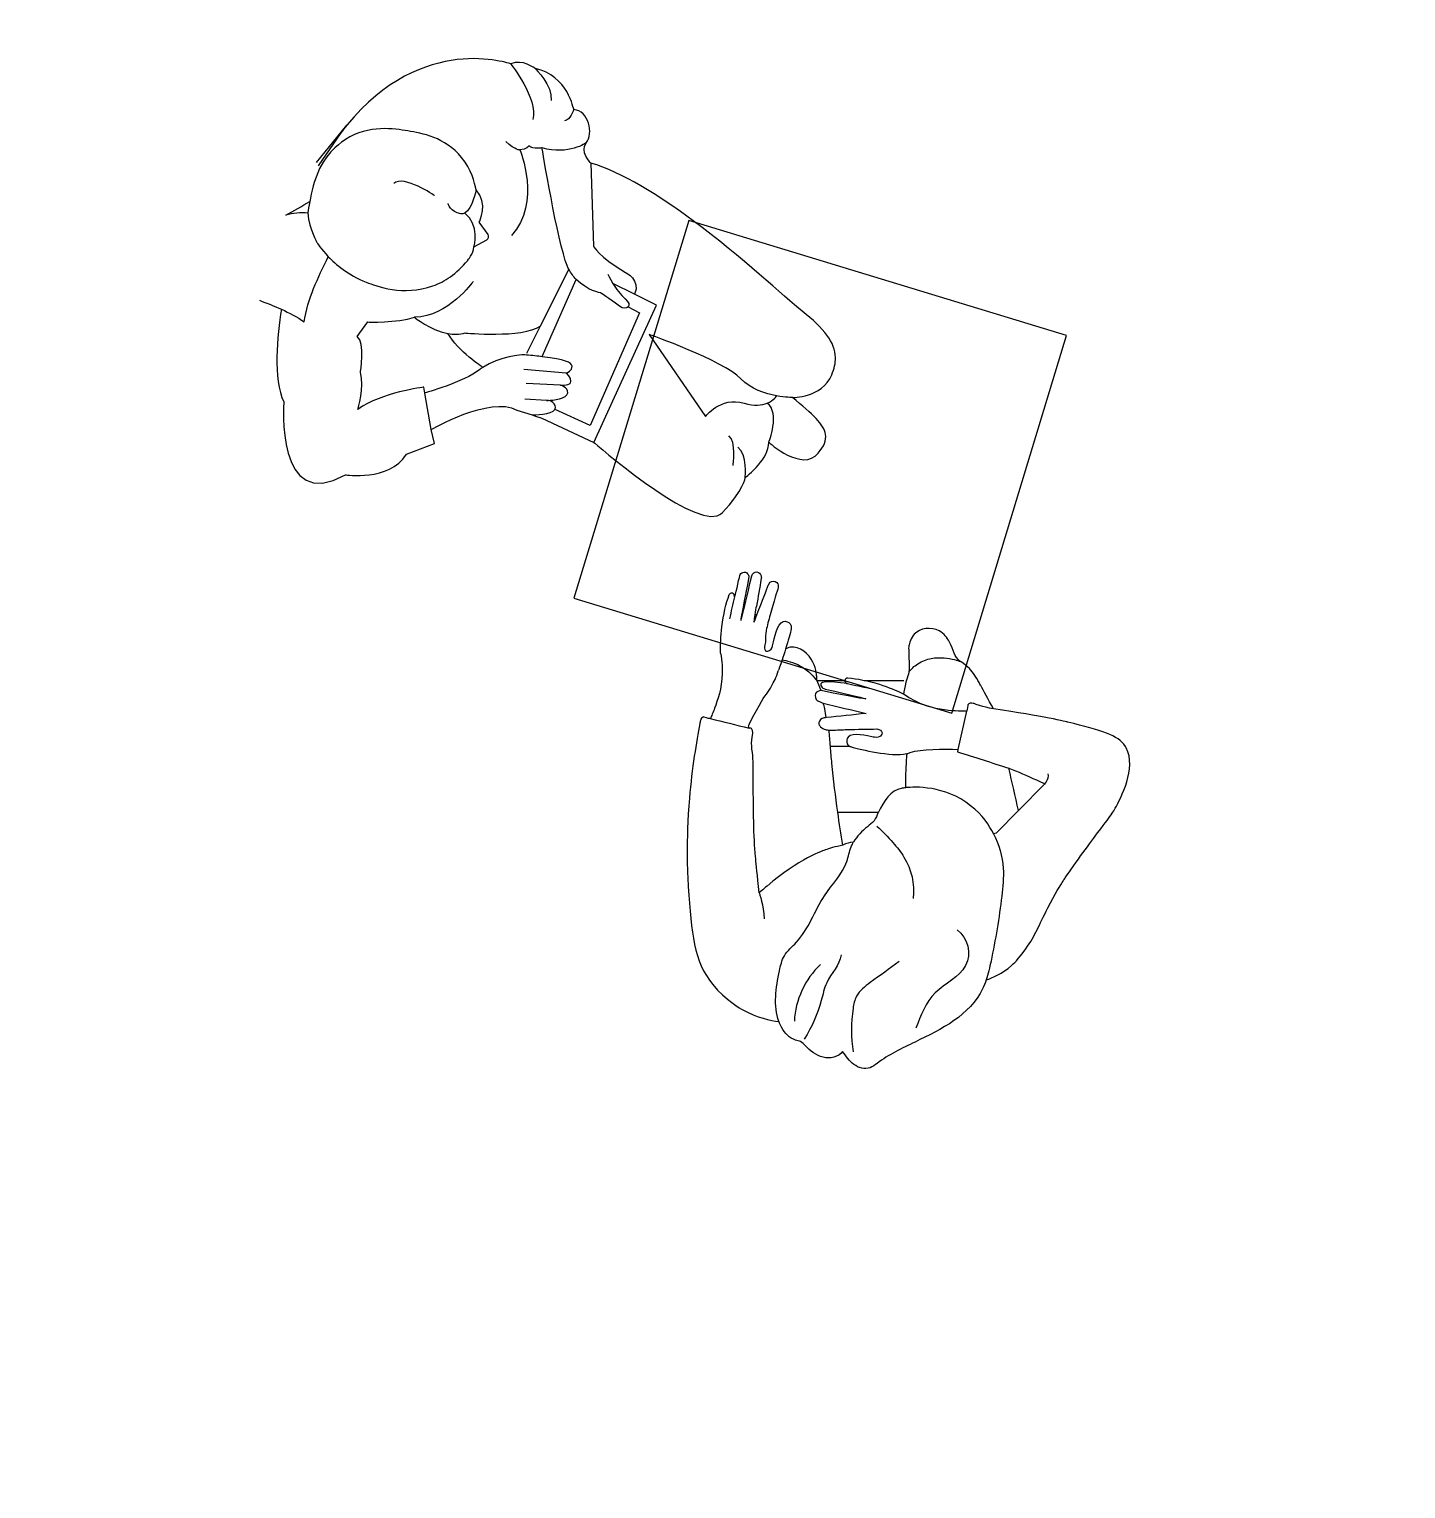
# Model space of a CAD drawing. Header units: millimetres. Extents: x 13722 to 114356, y -17117 to 61088.
# Drawn here: x 67890 to 69982, y 46100 to 48318 of the extents above; entities that cross this region are included whole.
import ezdxf

# ---------------------------------------------------------------- set-up
doc = ezdxf.new("R2010")
doc.units = ezdxf.units.MM
for name, color, linetype in [('01', 3, 'Continuous'), ('02', 250, 'Continuous'), ('Toffu_Outline', 8, 'Continuous')]:
    doc.layers.add(name, color=color, linetype=linetype)

msp = doc.modelspace()

# ---------------------------------------------------------------- hatches: boundary and pattern name
at = {"layer": '01', "lineweight": -2, "true_color": 0x999b37}
h = msp.add_hatch(dxfattribs=at)
h.set_pattern_fill('AR-SAND', color=55, scale=5)
h.set_pattern_definition([(37.5, (-19358.14, 55669.14), (-8.00016, 244.7066), [0, -193.04, 0, -215.9, 0, -206.375]), (7.5, (-19358.14, 55669.14), (224.7616, 358.4126), [0, -104.14, 0, -173.99, 0, -66.675]), (327.5, (-19514.35, 55669.14), (395.4962, 0.7186), [0, -63.5, 0, -228.6, 0, -298.45]), (317.5, (-19514.35, 55669.14), (381.7782, 111.4647), [0, -31.75, 0, -149.86, 0, -171.45])])
h.paths.add_polyline_path([(70453.8, 46925), (70453.8, 44706.3), (72599.6, 43985), (76293.8, 43985), (76293.8, 46925)], flags=17)
h.paths.add_polyline_path([(70453.8, 56885), (70453.8, 54825), (72903.8, 54825), (72903.8, 56885)], flags=17)
h.paths.add_polyline_path([(79063.8, 48295), (79063.8, 46455), (81313.8, 46455), (81313.8, 48295)], flags=17)
h.paths.add_polyline_path([(66994.8, 54545, 0.409585), (64324.8, 57165), (62204.1, 57165), (62204.1, 41905), (62204.1, 40905), (83214.7, 40905), (83214.7, 57165), (77183.8, 57165), (77183.8, 54545), (78783.8, 54545), (78783.8, 52975), (81593.8, 52975), (81593.8, 48575), (81593.8, 46175), (81593.8, 41905), (72553.8, 41905), (64324.8, 44405), (64324.8, 47105), (64324.8, 49485), (66994.8, 49485)])

# ---------------------------------------------------------------- linework, layer by layer
at = {"layer": '02'}
msp.add_lwpolyline([(68718, 47453.1), (69292.1, 47278.7), (69466.5, 47852.8), (68892.4, 48027.2)], close=True, dxfattribs=at)
at = {"layer": 'Toffu_Outline'}
for p, q in [((68326.5, 48115.3), (68372.9, 48172.2)), ((68710.3, 47953.2), (68666.9, 47866.8)), ((68669.9, 47820.4), (68721.6, 47937.6)), ((68810.2, 47915.4), (68777.3, 47931.8)), ((68843.6, 47898.8), (68810.2, 47915.4)), ((68824.7, 47857.4), (68843.6, 47898.8)), ((68817.8, 47887.2), (68742.4, 47715.6)), ((68800.6, 47896.2), (68817.8, 47887.2)), ((68666.9, 47866.8), (68645.9, 47825.1)), ((68748.3, 47690.1), (68824.7, 47857.4)), ((69115.4, 47819), (69115.5, 47819)), ((68706.3, 47795.3), (68641.9, 47800.7)), ((68500.9, 47709.5), (68491.2, 47765.1)), ((68697.4, 47777.1), (68645.5, 47779.7)), ((68676.4, 47753.9), (68643.2, 47755.6)), ((68742.4, 47715.6), (68689.3, 47740.3)), ((69100.4, 47702.2), (69100.4, 47702.2)), ((68974.2, 47428.1), (68972.8, 47428.1)), ((68996, 47428.1), (68992.8, 47428.1)), ((69159, 47328.1), (69219.3, 47328.1)), ((69314.6, 47281.5), (69301.5, 47223.4)), ((69556, 47228.1), (69555.9, 47228.1))]:
    msp.add_line(p, q, dxfattribs=at)
for points, knots in [([(68622, 48265.3), (68622, 48265.3), (68488.3, 48313.8), (68372.9, 48172.2), (68369.9, 48168.6), (68366.9, 48164.8), (68363.9, 48160.8)], [7, 7, 7, 7, 8, 8, 8, 9, 9, 9, 9]), ([(68743.5, 48114.6), (68743.5, 48114.6), (68726, 48132.3), (68737, 48145.7), (68747.9, 48159.2), (68740.5, 48194.4), (68717.7, 48195.9)], [3, 3, 3, 3, 4, 4, 4, 5, 5, 5, 5]), ([(68800.6, 47896.2), (68798.1, 47893.4), (68792, 47893.2), (68788.5, 47896.1), (68782, 47901.3), (68758.8, 47917.2), (68758.8, 47917.2)], [3, 3, 3, 3, 4, 4, 4, 5, 5, 5, 5]), ([(69014.1, 47690.2), (69014.1, 47690.2), (69065.3, 47644.2), (69089.3, 47673.6), (69098.1, 47684.4), (69101.7, 47693.3), (69100.4, 47702.2)], [8, 8, 8, 8, 9, 9, 9, 10, 10, 10, 10]), ([(69105.8, 47252.7), (69106.6, 47252.6), (69107.6, 47252.6), (69108.5, 47252.6), (69108.6, 47252.6), (69108.7, 47252.6), (69108.8, 47252.6)], [5, 5, 5, 5, 6, 6, 6, 7, 7, 7, 7]), ([(69137.5, 47228.1), (69137.4, 47228.1), (69137.4, 47228.1), (69137.4, 47228.1), (69127.6, 47228.1), (69117.8, 47228.1), (69108, 47228.1)], [0, 0, 0, 0, 1, 1, 1, 2, 2, 2, 2]), ([(69222.4, 47165.3), (69222.3, 47165.2), (69222.2, 47165.2), (69222.1, 47165.2), (69222, 47165.2), (69221.9, 47165.2), (69221.8, 47165.2)], [5, 5, 5, 5, 6, 6, 6, 7, 7, 7, 7]), ([(69142.8, 47082.4), (69142.8, 47082.4), (69142.8, 47082.4), (69142.8, 47082.4), (69142.6, 47082.4), (69142.4, 47082.4), (69142.3, 47082.4)], [6, 6, 6, 6, 7, 7, 7, 8, 8, 8, 8]), ([(68999.5, 47005.3), (68996.6, 47033.3), (68995.1, 47048.6), (68994.3, 47056.8), (68993.5, 47065), (68993.4, 47066.2), (68993.4, 47066.2)], [3, 3, 3, 3, 4, 4, 4, 5, 5, 5, 5])]:
    msp.add_open_spline(points, degree=3, knots=knots, dxfattribs=at)
for points in [[(68659.2, 48258.2), (68659.2, 48258.2), (68639.1, 48273.7), (68622, 48265.3)], [(68622, 48265.3), (68622, 48265.3), (68663.9, 48212.2), (68655.6, 48181.1)], [(68659.2, 48258.2), (68659.2, 48258.2), (68685.9, 48232.9), (68683.3, 48209.7)], [(68717.7, 48195.9), (68717.7, 48195.9), (68708.6, 48248), (68659.2, 48258.2)], [(68717.7, 48195.9), (68717.7, 48195.9), (68712.2, 48179.7), (68703.8, 48178.8)], [(68465.5, 48163.5), (68445.3, 48166.8), (68406.4, 48173.4), (68370.9, 48150.6)], [(68363.9, 48160.8), (68363.9, 48160.8), (68329.1, 48110.6), (68329.1, 48110.6)], [(68370.9, 48150.6), (68366.8, 48147.9), (68344.7, 48133.3), (68331.5, 48106.4)], [(68547.3, 48123.1), (68522.2, 48154), (68486.5, 48160), (68465.5, 48163.5)], [(68636, 48134.5), (68636, 48134.5), (68629.6, 48133.2), (68614.4, 48147.4)], [(68737, 48145.7), (68737, 48145.7), (68709.6, 48125.9), (68669.5, 48137.9)], [(68569.2, 48073.8), (68567.3, 48085.1), (68562.2, 48104.8), (68547.3, 48123.1)], [(68636, 48134.5), (68636, 48134.5), (68669, 48054.7), (68622.9, 48004.5)], [(68649.3, 48140.6), (68649.3, 48140.6), (68646.6, 48134.9), (68636, 48134.5)], [(68669.5, 48137.9), (68669.5, 48137.9), (68656.6, 48134.7), (68649.3, 48140.6)], [(68707.7, 47958.9), (68693.1, 47994.4), (68669.5, 48137.9), (68669.5, 48137.9)], [(68331.5, 48106.4), (68323.3, 48089.7), (68319.2, 48069.7), (68316.4, 48056.1)], [(68506.2, 48065.2), (68506.2, 48065.2), (68459.7, 48097.3), (68444.2, 48083.4)], [(68899.4, 48026.8), (68847.3, 48065.6), (68791.4, 48100.6), (68743.5, 48114.6)], [(68743.5, 48114.6), (68743.5, 48114.6), (68747.8, 47988.1), (68747.8, 47988.1)], [(68280.2, 48035.2), (68292.3, 48042.2), (68304.4, 48049.2), (68316.4, 48056.1)], [(68316.4, 48056.1), (68315, 48049), (68314, 48043), (68313.4, 48038.9)], [(68546.1, 48037.4), (68530.3, 48039.8), (68526.6, 48053.3), (68526.6, 48053.3)], [(68569.2, 48073.8), (68569.2, 48073.8), (68563.8, 48045.4), (68552.4, 48038.7)], [(68574.2, 48025), (68574.2, 48025), (68588.6, 48053.8), (68569.2, 48073.8)], [(68313.4, 48038.7), (68302.9, 48039.8), (68290.3, 48038.6), (68280.2, 48035.2)], [(68313.4, 48039), (68313.4, 48038.9), (68313.4, 48038.9), (68313.4, 48038.9)], [(68313.4, 48038.9), (68313.4, 48038.8), (68313.4, 48038.8), (68313.4, 48038.7)], [(68313.4, 48038.9), (68316.3, 48013), (68327.3, 47994), (68327.3, 47994)], [(68552.4, 48038.7), (68550.4, 48037.6), (68548.4, 48037.1), (68546.1, 48037.4)], [(68566.1, 47987.5), (68566.1, 47987.5), (68574.9, 48021.1), (68552.4, 48038.7)], [(68587.4, 48006.2), (68587.4, 48006.2), (68574.2, 48025), (68574.2, 48025)], [(69064.9, 47889.6), (69038.4, 47910.7), (68972.6, 47972.4), (68899.4, 48026.8)], [(68327.3, 47994), (68327.3, 47994), (68333.9, 47983.8), (68344.7, 47972.3)], [(68556.5, 47966.7), (68556.5, 47966.7), (68565.3, 47976.3), (68566.1, 47987.5)], [(68566.1, 47987.5), (68566.1, 47987.5), (68585.5, 47998), (68585.5, 47998)], [(68585.5, 47998), (68588.4, 47999.6), (68589.3, 48003.5), (68587.4, 48006.2)], [(68747.8, 47988.1), (68747.8, 47988.1), (68754.6, 47973.1), (68796.4, 47948.5)], [(68308.1, 47873.1), (68313.1, 47908.2), (68329, 47940.3), (68344.7, 47972.3)], [(68344.7, 47972.3), (68355.7, 47961), (68374.6, 47944.6), (68402.4, 47933.5)], [(68503.7, 47928), (68521.5, 47934.2), (68539.4, 47946.1), (68556.5, 47966.7)], [(68710.3, 47953.2), (68709.3, 47955), (68708.5, 47956.9), (68707.7, 47958.9)], [(68721.6, 47937.6), (68717.4, 47941.9), (68713.5, 47947), (68710.3, 47953.2)], [(68710.3, 47953.2), (68710.3, 47953.2), (68710.3, 47953.2), (68710.3, 47953.2)], [(68769.7, 47945.8), (68769.7, 47945.8), (68772.6, 47939.5), (68777.3, 47931.8)], [(68796.4, 47948.5), (68796.4, 47948.5), (68819.6, 47936.7), (68810.2, 47915.5)], [(68402.4, 47933.5), (68417.8, 47927.4), (68458.3, 47912.1), (68503.7, 47928)], [(68564.7, 47934.4), (68564.7, 47934.4), (68526.5, 47881.2), (68475.9, 47880.3)], [(68758.8, 47917.2), (68758.8, 47917.2), (68738.1, 47920.7), (68721.6, 47937.6)], [(68777.3, 47931.8), (68782.1, 47923.9), (68788.7, 47914.4), (68795.8, 47908.2)], [(68240, 47906.1), (68251.2, 47901.7), (68262.5, 47897.4), (68273.4, 47892.4)], [(68795.8, 47908.2), (68802.1, 47902.6), (68802.6, 47898.5), (68800.6, 47896.2)], [(68273.4, 47892.4), (68267.1, 47852.5), (68260.3, 47786.1), (68277.2, 47751.6)], [(68273.4, 47892.4), (68285.5, 47887), (68297.3, 47880.9), (68308.1, 47873.1)], [(68404.6, 47873.1), (68404.6, 47873.1), (68448.9, 47871.4), (68475.9, 47880.3)], [(68475.9, 47880.3), (68475.9, 47880.3), (68498.6, 47860.3), (68526.5, 47855.6)], [(69115.4, 47819), (69115, 47842.2), (69098.3, 47863), (69064.9, 47889.6)], [(68388.7, 47850.8), (68388.7, 47850.8), (68404.6, 47873.1), (68404.6, 47873.1)], [(68526.5, 47855.6), (68535, 47854.1), (68543.9, 47854.1), (68552.7, 47856.4)], [(68579.4, 47804.1), (68579.4, 47804.1), (68541.9, 47828.6), (68526.5, 47855.6)], [(68552.7, 47856.4), (68552.7, 47856.4), (68639.4, 47848.2), (68666.9, 47866.8)], [(68666.9, 47866.8), (68666.9, 47866.8), (68666.9, 47866.8), (68666.9, 47866.8)], [(68971.6, 47786.8), (68944.6, 47814.8), (68832.1, 47854.1), (68832.1, 47854.1)], [(68832.1, 47854.1), (68832.1, 47854.1), (68917.7, 47729.2), (68917.7, 47729.2)], [(68393.5, 47796.1), (68393.5, 47796.1), (68401.2, 47842.3), (68388.7, 47850.8)], [(68640.6, 47823.4), (68640.6, 47823.4), (68604.3, 47820.6), (68579.4, 47804.1)], [(68645.7, 47822.9), (68644.1, 47823.1), (68642.4, 47823.2), (68640.6, 47823.4)], [(68669.9, 47820.3), (68662.9, 47821.2), (68654.9, 47822), (68645.7, 47822.9)], [(68715.3, 47806), (68714.4, 47811.6), (68704.5, 47816.1), (68669.9, 47820.3)], [(69109.8, 47792.8), (69113.7, 47802.1), (69115.6, 47810.7), (69115.5, 47819)], [(68389.7, 47740.3), (68389.7, 47740.3), (68400, 47774.5), (68393.5, 47796.1)], [(68575, 47800.9), (68550.2, 47781.5), (68491.2, 47765.1), (68491.2, 47765.1)], [(68579.4, 47804.1), (68577.9, 47803.1), (68576.4, 47802), (68575, 47800.9)], [(68706.3, 47795.3), (68706.3, 47795.3), (68716.3, 47799.2), (68715.3, 47806)], [(68713.5, 47782.5), (68714, 47789.4), (68706.3, 47795.3), (68706.3, 47795.3)], [(69026, 47760.9), (69009, 47764.1), (68986.6, 47771.2), (68971.6, 47786.8)], [(69049.9, 47758.2), (69049.9, 47758.2), (69094.9, 47757.6), (69109.8, 47792.8)], [(68489.8, 47773.9), (68489.8, 47773.9), (68425.4, 47766.2), (68389.7, 47740.3)], [(68491.2, 47765.1), (68491.2, 47765.1), (68489.8, 47773.9), (68489.8, 47773.9)], [(68697.4, 47777.1), (68697.4, 47777.1), (68697.4, 47777.1), (68697.5, 47777.1)], [(68697.5, 47777.1), (68699.1, 47777), (68713.1, 47776), (68713.5, 47782.5)], [(68697.5, 47777.1), (68697.5, 47777.1), (68697.5, 47777.1), (68697.5, 47777.1)], [(68707.4, 47762.6), (68713, 47771.1), (68698.9, 47776.6), (68697.5, 47777.1)], [(68277.2, 47751.6), (68277.2, 47751.6), (68263.4, 47580.6), (68370.9, 47640.8)], [(68500.9, 47709.5), (68500.9, 47709.5), (68590.8, 47761.7), (68631, 47739.3)], [(68676.4, 47753.9), (68676.4, 47753.9), (68676.5, 47753.9), (68676.7, 47753.9)], [(68676.7, 47753.9), (68679.4, 47753.9), (68701.9, 47754.1), (68707.4, 47762.6)], [(68689.9, 47742.9), (68689.7, 47752.9), (68678.6, 47753.8), (68676.7, 47753.9)], [(68689.2, 47740.4), (68689.6, 47741.2), (68689.9, 47742), (68689.9, 47742.9)], [(68917.7, 47729.2), (68917.7, 47729.2), (68940.6, 47760.4), (68976.6, 47749.6)], [(68976.6, 47749.6), (68992.3, 47744.9), (69003.7, 47746.5), (69011.6, 47749.8)], [(69011.6, 47749.8), (69021.7, 47753.9), (69026, 47760.9), (69026, 47760.9)], [(69014.1, 47690.2), (69014.1, 47690.2), (69031.8, 47734.8), (69011.6, 47749.7)], [(69049.9, 47758.2), (69049.9, 47758.2), (69039.7, 47758.3), (69026, 47760.9)], [(69100.4, 47702.2), (69098, 47717.6), (69080.9, 47732.9), (69049.9, 47758.2)], [(68631, 47739.3), (68631, 47739.3), (68654.5, 47731.8), (68654.5, 47731.8)], [(68654.5, 47731.8), (68654.5, 47731.8), (68654.5, 47731.7), (68654.6, 47731.8)], [(68654.6, 47731.8), (68656.3, 47731.8), (68684.4, 47732.3), (68689.2, 47740.4)], [(68654.6, 47731.8), (68654.6, 47731.8), (68657.8, 47730.7), (68657.8, 47730.7)], [(68657.8, 47730.7), (68657.8, 47730.7), (68669.2, 47727.1), (68669.2, 47727.1)], [(68669.2, 47727.1), (68669.2, 47727.1), (68748.3, 47690.1), (68748.3, 47690.1)], [(68505.9, 47688.2), (68505.9, 47688.2), (68500.9, 47709.5), (68500.9, 47709.5)], [(68960, 47655.1), (68960, 47655.1), (68965.1, 47692.3), (68953.4, 47700.1)], [(68463.5, 47672), (68463.5, 47672), (68505.9, 47688.2), (68505.9, 47688.2)], [(68748.3, 47690.1), (68748.3, 47690.1), (68890.6, 47565), (68935.6, 47578.5)], [(68978.3, 47636.8), (68978.3, 47636.8), (68981.9, 47671.7), (68967, 47683)], [(68998.7, 47656.1), (69006.7, 47665.6), (69014.1, 47677.7), (69014.1, 47690.2)], [(68370.9, 47640.8), (68370.9, 47640.8), (68436.4, 47630.4), (68463.5, 47672)], [(68978.3, 47636.8), (68978.3, 47636.8), (68989, 47644.5), (68998.7, 47656.1)], [(68943.1, 47583), (68976.5, 47617.6), (68978.3, 47636.8), (68978.3, 47636.8)], [(68935.6, 47578.5), (68938.5, 47579.4), (68941, 47580.8), (68943.1, 47583)], [(68961.8, 47455.4), (68963.2, 47455.4), (68968.2, 47481.3), (68970.3, 47488)], [(68970.3, 47488), (68970.4, 47488.4), (68970.8, 47489.6), (68971.8, 47490.6)], [(68971.8, 47490.6), (68973.2, 47492.1), (68975.9, 47493.3), (68978.6, 47492.6)], [(68983.4, 47483), (68978.1, 47456.3), (68974.6, 47438), (68972.8, 47428.1)], [(68974.2, 47428.1), (68976.5, 47437.1), (68980.7, 47454.8), (68988.2, 47487.4)], [(68978.6, 47492.6), (68981.5, 47491.7), (68982.9, 47489.3), (68983.2, 47488.5)], [(68983.2, 47488.5), (68983.9, 47486.3), (68983.4, 47483), (68983.4, 47483)], [(68988.2, 47487.4), (68989.2, 47491), (68992.5, 47493.4), (68995.8, 47493.2)], [(69002.6, 47483), (68999.9, 47469.2), (68998.3, 47455.1), (68995.2, 47441.4)], [(68995.8, 47493.2), (68999.5, 47493), (69001.6, 47489.7), (69002.4, 47487.5)], [(69002.4, 47487.5), (69003.1, 47485.5), (69002.7, 47483.6), (69002.6, 47483)], [(69013.4, 47472.9), (69013.9, 47474.1), (69015.2, 47477.5), (69018.2, 47478.6)], [(69018.2, 47478.6), (69021.5, 47479.8), (69026.3, 47478.1), (69027.8, 47475)], [(68942.8, 47409.8), (68945.1, 47429), (68949.4, 47445.4), (68953.8, 47458.7)], [(68953.8, 47458.7), (68954.6, 47460.9), (68957, 47462), (68959.1, 47461.3)], [(68961.8, 47455.4), (68959.3, 47444.3), (68956.8, 47433.1), (68954.4, 47421.9)], [(68959.1, 47461.3), (68960.7, 47460.7), (68961.1, 47458.5), (68961.4, 47456.9)], [(68961.4, 47456.9), (68961.5, 47456.1), (68961.6, 47455.4), (68961.8, 47455.4)], [(68996, 47428.1), (69004.5, 47450), (69010.9, 47466.1), (69013.4, 47472.9)], [(69028.2, 47468.9), (69027.5, 47466.2), (69021.3, 47447.1), (69016.1, 47428.1)], [(69027.8, 47475), (69028.3, 47473.9), (69028.7, 47472.2), (69028.5, 47470.6)], [(69028.5, 47470.6), (69028.5, 47469.8), (69028.3, 47469.2), (69028.2, 47468.9)], [(68995.2, 47441.4), (68994.4, 47437.9), (68993.5, 47433.5), (68992.8, 47428.1)], [(68940.9, 47369.9), (68940.5, 47381.5), (68940.9, 47395), (68942.8, 47409.8)], [(68972.8, 47428.1), (68971.8, 47422.5), (68971.5, 47419.6), (68971.7, 47419.5)], [(68971.7, 47419.5), (68971.8, 47419.5), (68972.5, 47421.7), (68974.2, 47428.1)], [(68992.8, 47428.1), (68992.3, 47424.7), (68991.9, 47420.8), (68991.6, 47416.6)], [(68991.6, 47416.6), (68993.1, 47420.6), (68994.6, 47424.5), (68996, 47428.1)], [(69016.1, 47428.1), (69013.8, 47419.7), (69011.7, 47411.3), (69010.3, 47404.4)], [(69020.3, 47383), (69022, 47391.3), (69026.7, 47414.8), (69036.1, 47417.8)], [(69036.1, 47417.8), (69039.7, 47418.9), (69044.3, 47417.1), (69046.4, 47414.4)], [(69046.4, 47414.4), (69048.2, 47412), (69048.1, 47409), (69047.9, 47406.8)], [(69272.9, 47403.8), (69261, 47409.8), (69244, 47408), (69235.2, 47398.6)], [(69010.3, 47404.4), (69007.3, 47389.6), (69010.6, 47395.5), (69008.2, 47382.5)], [(69047.9, 47406.8), (69047.2, 47401), (69043.5, 47388.5), (69039.6, 47376)], [(69235.2, 47398.6), (69230.1, 47393), (69227.4, 47384.5), (69227, 47381.1)], [(69288.4, 47387.3), (69285, 47392.9), (69280.9, 47399.8), (69272.9, 47403.8)], [(69304.9, 47357.3), (69295, 47363.9), (69296.3, 47374.1), (69288.4, 47387.3)], [(68940.9, 47369.9), (68943.4, 47356.9), (68943.7, 47346.1), (68943.4, 47338.6)], [(69008.2, 47382.5), (69007.7, 47379.3), (69006.8, 47375.1), (69008.9, 47373.4)], [(69008.9, 47373.4), (69010.5, 47372.2), (69013.4, 47372.8), (69015.2, 47373.9)], [(69015.2, 47373.9), (69019, 47376.1), (69020, 47381.1), (69020.3, 47383)], [(69039.6, 47376), (69037.8, 47370.2), (69035.9, 47364.5), (69034.2, 47359.4)], [(69039.6, 47376), (69039.5, 47376), (69039.5, 47376), (69039.4, 47375.9)], [(69046.7, 47378.6), (69043.7, 47378.1), (69041.2, 47377), (69039.6, 47376)], [(69081.2, 47356.1), (69075.6, 47368), (69060.8, 47380.9), (69046.7, 47378.6)], [(69226.8, 47379.6), (69226.4, 47376), (69226.8, 47373.9), (69227, 47370.7)], [(69227, 47381.1), (69226.8, 47380.3), (69226.8, 47379.6), (69226.8, 47379.6)], [(69227, 47370.7), (69227.1, 47369.3), (69227, 47369.2), (69227, 47365.2)], [(69227, 47365.2), (69227, 47360.7), (69228.1, 47350.4), (69227, 47341.2)], [(69240.7, 47353.6), (69267.1, 47370.5), (69299, 47359.5), (69304.9, 47357.3)], [(69018.7, 47320.4), (69021.4, 47325.5), (69025.6, 47332.7), (69028.6, 47342.9)], [(69034.2, 47359.4), (69031.3, 47350.7), (69029, 47344), (69028.6, 47342.9)], [(69034.1, 47359.5), (69034.1, 47359.5), (69034.2, 47359.5), (69034.2, 47359.4)], [(69034.2, 47359.4), (69040.8, 47358.6), (69051, 47356.3), (69062.1, 47350.2)], [(69062.1, 47350.2), (69075.3, 47342.8), (69083.4, 47333.2), (69087.5, 47327.5)], [(69087, 47333.6), (69087, 47333.6), (69086.5, 47344.8), (69081.2, 47356.1)], [(69227, 47341.2), (69230.5, 47345.6), (69234.9, 47349.9), (69240.7, 47353.6)], [(69306.9, 47356.2), (69305.9, 47356.8), (69305.2, 47357.1), (69304.9, 47357.3)], [(69316.8, 47348.6), (69312.1, 47353), (69306.9, 47356.2), (69306.9, 47356.2)], [(69332, 47328), (69328.3, 47334.3), (69322.5, 47343.1), (69316.8, 47348.6)], [(68943.4, 47338.6), (68942.7, 47315.6), (68936.2, 47297.9), (68931.8, 47286.3)], [(69087.2, 47329.9), (69087, 47331.4), (69087, 47332.6), (69087, 47333.6)], [(69087.4, 47328.1), (69087.4, 47328.1), (69087.2, 47329.6), (69087.2, 47329.9)], [(69087.4, 47328.1), (69101.5, 47328.1), (69115.6, 47328.1), (69129.7, 47328.1)], [(69087.7, 47327.6), (69087.5, 47327.9), (69087.4, 47328.1), (69087.4, 47328.1)], [(69093.8, 47312.8), (69091.3, 47318.8), (69088.5, 47325.6), (69087.7, 47327.6)], [(69093.4, 47323.3), (69093, 47322.2), (69093.3, 47319.4), (69095, 47317.7)], [(69133.8, 47323.4), (69102.1, 47327.8), (69094.2, 47326), (69093.4, 47323.3)], [(69129.7, 47328.1), (69129.4, 47325.8), (69131.2, 47323.5), (69133.8, 47323.4)], [(69134.4, 47331.8), (69132, 47332), (69130, 47330.3), (69129.7, 47328.1)], [(69133.8, 47323.4), (69144.8, 47321.1), (69155.8, 47318.8), (69166.8, 47316.5)], [(69182.7, 47321.9), (69164.5, 47327.5), (69148.1, 47330.3), (69134.4, 47331.8)], [(69218.9, 47307.5), (69208.7, 47312.5), (69196.6, 47317.6), (69182.7, 47321.9)], [(69222.6, 47325.6), (69220.7, 47318.1), (69219.6, 47311.8), (69219, 47307.5)], [(69227, 47341.2), (69226.2, 47335.6), (69225.4, 47336.3), (69222.6, 47325.6)], [(69336.1, 47320.7), (69336.1, 47320.7), (69334.5, 47323.8), (69332, 47328)], [(69355.6, 47284.9), (69346.9, 47300.3), (69340.4, 47312.4), (69336.1, 47320.7)], [(68999.9, 47290.9), (69008.8, 47307.1), (69012.9, 47309.4), (69018.7, 47320.4)], [(69085.3, 47308.4), (69083.2, 47304.3), (69085.5, 47299.5), (69088.1, 47297.5)], [(69093.8, 47312.8), (69090, 47312.8), (69086.7, 47311.2), (69085.3, 47308.4)], [(69161.4, 47300.2), (69161.2, 47299.6), (69138.7, 47303.8), (69093.8, 47312.8)], [(69095, 47317.7), (69096.6, 47316.1), (69099.8, 47315.2), (69099.8, 47315.2)], [(69099.8, 47315.2), (69141, 47305.8), (69161.5, 47300.8), (69161.4, 47300.2)], [(69219, 47307.5), (69219, 47307.5), (69218.9, 47307.5), (69218.9, 47307.5)], [(69245.7, 47292.7), (69239, 47295.5), (69229.5, 47300), (69219, 47307.5)], [(68931.8, 47286.3), (68929.3, 47279.4), (68926.8, 47273.9), (68925.1, 47270.2)], [(68984.1, 47255.9), (68981.5, 47258.5), (68986.7, 47267), (68999.9, 47290.9)], [(69088.1, 47297.5), (69088.6, 47297.2), (69090.2, 47296.5), (69093.2, 47295.1)], [(69093.2, 47295.1), (69094.8, 47294.5), (69096.1, 47293.9), (69096.9, 47293.6)], [(69099.1, 47285.3), (69098.4, 47288.2), (69097.7, 47291), (69096.9, 47293.6)], [(69096.9, 47293.6), (69118.7, 47288.4), (69140.4, 47283.3), (69162.1, 47278.1)], [(69101.2, 47271.8), (69100.8, 47276), (69100.1, 47280.5), (69099.1, 47285.3)], [(69162.1, 47278.1), (69141.8, 47276), (69121.5, 47273.9), (69101.2, 47271.8)], [(69297.4, 47281.9), (69285.1, 47282.8), (69266.6, 47284.1), (69245.7, 47292.7)], [(69314.6, 47281.5), (69310.6, 47281.5), (69304.6, 47281.5), (69297.4, 47281.9)], [(69316.6, 47290.4), (69316.2, 47285.8), (69314.6, 47281.5), (69314.6, 47281.5)], [(69316.9, 47291.6), (69316.6, 47291.2), (69316.6, 47290.9), (69316.6, 47290.4)], [(69322.6, 47293.7), (69322, 47293.7), (69318, 47293.8), (69316.9, 47291.6)], [(69328, 47292.3), (69327.6, 47292.5), (69325.5, 47293.6), (69322.6, 47293.7)], [(69355.6, 47284.9), (69337.6, 47288.9), (69330.2, 47291), (69328, 47292.3)], [(69328, 47292.3), (69328, 47292.3), (69328, 47292.3), (69328, 47292.3)], [(69468.6, 47264.9), (69468.6, 47264.9), (69430, 47274.6), (69355.6, 47284.9)], [(68909.5, 47262.8), (68904, 47234.8), (68897.4, 47195.9), (68893.5, 47149.1)], [(68910.6, 47268.3), (68909.4, 47265.7), (68909.5, 47263.2), (68909.5, 47262.8)], [(68909.5, 47262.8), (68909.5, 47262.8), (68909.5, 47262.8), (68909.5, 47262.8)], [(68914.8, 47272.7), (68912.4, 47272.7), (68910.8, 47268.9), (68910.6, 47268.3)], [(68916.1, 47272.4), (68915.6, 47272.6), (68915.3, 47272.7), (68914.8, 47272.7)], [(68925.1, 47270.2), (68925.1, 47270.2), (68920.4, 47270.7), (68916.1, 47272.4)], [(68925.1, 47270.2), (68944.7, 47265.5), (68964.4, 47260.7), (68984.1, 47255.9)], [(68987.6, 47255.1), (68986.2, 47256.1), (68985, 47255.1), (68984.1, 47255.9)], [(68988.8, 47242.3), (68989.2, 47244.2), (68991.1, 47252.7), (68987.6, 47255.1)], [(69090.2, 47264.1), (69089.9, 47261), (69092.2, 47258.5), (69092.9, 47257.6)], [(69098.1, 47271.5), (69093.7, 47270.6), (69090.5, 47267.5), (69090.2, 47264.1)], [(69092.9, 47257.6), (69095, 47255.3), (69097.5, 47254.6), (69100.4, 47253.7)], [(69101.2, 47271.8), (69100.2, 47271.7), (69099.2, 47271.6), (69098.1, 47271.5)], [(69133.4, 47253.6), (69148.8, 47254.1), (69163.8, 47254.4), (69178.5, 47254.5)], [(69178.5, 47254.5), (69182.8, 47254.1), (69185.9, 47251.4), (69186.2, 47248.6)], [(69556, 47228.1), (69545.4, 47245.5), (69519.1, 47252.1), (69468.6, 47264.9)], [(68990.3, 47204.8), (68990.2, 47217.3), (68986.2, 47230.1), (68988.8, 47242.3)], [(69100.4, 47253.7), (69101.7, 47253.3), (69103.6, 47252.9), (69105.8, 47252.7)], [(69107.7, 47228.1), (69107, 47236.4), (69106.4, 47244.6), (69105.8, 47252.7)], [(69109.5, 47252.6), (69117.4, 47252.9), (69125.4, 47253.3), (69133.4, 47253.6)], [(69134.8, 47242.3), (69132.3, 47239.6), (69131.8, 47234.8), (69133.3, 47231.8)], [(69172.6, 47242.3), (69164.2, 47244.3), (69141.5, 47249.6), (69134.8, 47242.3)], [(69183, 47243.2), (69179.3, 47240.7), (69174.5, 47241.9), (69172.6, 47242.3)], [(69186.2, 47248.6), (69186.4, 47245.6), (69183.3, 47243.4), (69183, 47243.2)], [(69110, 47202.4), (69109.2, 47211), (69108.4, 47219.6), (69107.7, 47228.1)], [(69133.3, 47231.8), (69134.3, 47229.9), (69135.9, 47228.8), (69137.4, 47228.1)], [(69137.4, 47228.1), (69138.2, 47227.8), (69139, 47227.5), (69139.5, 47227.4)], [(69139.5, 47227.4), (69153.7, 47223.2), (69199.5, 47212), (69223.7, 47217)], [(69223.8, 47217.1), (69223.1, 47208.6), (69222.5, 47199.8), (69222.2, 47190.5)], [(69223.7, 47217), (69223.7, 47217), (69223.8, 47217.1), (69223.8, 47217.1)], [(69223.8, 47217.1), (69225.7, 47217.5), (69227.5, 47218), (69229.1, 47218.6)], [(69229.1, 47218.6), (69244.6, 47224.5), (69281.2, 47224.1), (69301.5, 47223.4)], [(69301.5, 47223.4), (69301.5, 47223.4), (69300.7, 47219.9), (69300.7, 47219.9)], [(69300.7, 47219.9), (69326.8, 47211.6), (69352.8, 47203.3), (69378.9, 47195)], [(69540.6, 47134.2), (69548.8, 47149.5), (69573.3, 47194.7), (69557.3, 47225.9)], [(69557.3, 47225.9), (69556.9, 47226.7), (69556.5, 47227.4), (69556, 47228.1)], [(68993.4, 47066.2), (68990.7, 47098.6), (68990.6, 47134), (68990.3, 47204.8)], [(69118.9, 47128.1), (69115.5, 47152.2), (69112.5, 47176.9), (69110, 47202.4)], [(69222.2, 47190.5), (69221.9, 47181.8), (69221.7, 47173.3), (69221.8, 47165.2)], [(69393.6, 47130.5), (69388.7, 47152), (69383.8, 47173.5), (69378.9, 47195)], [(69378.9, 47195), (69392.6, 47189.6), (69406.6, 47183.6), (69420.8, 47177)], [(69320.8, 47137.9), (69281.2, 47169.1), (69235.5, 47166.6), (69222.4, 47165.3)], [(69222.6, 47165.3), (69222.6, 47165.3), (69222.6, 47165.3), (69222.4, 47165.3)], [(69433.6, 47171), (69433.6, 47171), (69393.6, 47130.5), (69393.6, 47130.5)], [(69420.8, 47177), (69425.1, 47175), (69429.4, 47173), (69433.6, 47171)], [(69433.6, 47171), (69433.6, 47171), (69440.6, 47178.1), (69438.6, 47186.1)], [(68893.5, 47149.1), (68888, 47083.3), (68890.4, 47035.5), (68891.8, 47015)], [(69216.7, 47164.5), (69198.9, 47161.4), (69188.8, 47144.5), (69180.8, 47128.1)], [(69221.8, 47165.2), (69220.3, 47165), (69217.2, 47164.5), (69216.7, 47164.5)], [(69222.4, 47165.3), (69222.3, 47165.3), (69222.2, 47165.2), (69222.1, 47165.2)], [(69118.9, 47128.1), (69139.6, 47128.1), (69160.2, 47128.1), (69180.8, 47128.1)], [(69126.8, 47077.8), (69124, 47094.2), (69121.4, 47111), (69118.9, 47128.1)], [(69180.4, 47127.4), (69178.4, 47123.2), (69176.9, 47118.8), (69174.1, 47115)], [(69180.8, 47128.1), (69180.6, 47127.9), (69180.5, 47127.6), (69180.4, 47127.4)], [(69355.6, 47095.5), (69349.6, 47107), (69339, 47123.6), (69320.8, 47137.9)], [(69393.6, 47130.5), (69393.6, 47130.5), (69359.6, 47096), (69359.6, 47096)], [(69514.4, 47097.3), (69526.5, 47113.4), (69531.8, 47120), (69535.9, 47126.3)], [(69535.9, 47126.3), (69537.5, 47128.8), (69539, 47131.2), (69540.6, 47134.2)], [(69164.1, 47106), (69155.7, 47099.5), (69148.1, 47091.6), (69142.8, 47082.4)], [(69174.1, 47115), (69171.4, 47111.5), (69167.6, 47108.8), (69164.1, 47106)], [(69178.5, 47106.8), (69187, 47098.8), (69195.1, 47090.4), (69202.8, 47081.7)], [(69126.8, 47077.8), (69114.9, 47075.6), (69105.6, 47072.8), (69099.7, 47070.7)], [(69142.3, 47082.4), (69137.3, 47082.1), (69132.1, 47080.7), (69126.8, 47077.8)], [(69139.3, 47075.3), (69140.2, 47077.5), (69141.2, 47079.6), (69142.3, 47081.7)], [(69202.8, 47081.7), (69208.9, 47074.9), (69214.7, 47067.7), (69219.5, 47059.9)], [(69355.7, 47095.3), (69355.6, 47095.4), (69355.6, 47095.4), (69355.6, 47095.5)], [(69359.6, 47096), (69359.6, 47096), (69355.7, 47095.3), (69355.7, 47095.3)], [(69355.7, 47095.3), (69364.1, 47079), (69369.3, 47061), (69370.4, 47042.7)], [(69464.7, 47028.4), (69480.1, 47051.4), (69504.3, 47083.7), (69514.4, 47097.3)], [(69099.7, 47070.7), (69099.7, 47070.7), (69058.2, 47056.6), (69011.4, 47015.8)], [(69132.6, 47053.3), (69135.2, 47060.6), (69136.5, 47068.2), (69139.3, 47075.3)], [(69219.5, 47059.9), (69231, 47041.3), (69236, 47018.8), (69233.6, 46997)], [(69098.9, 47001.1), (69110.4, 47018.5), (69125.7, 47033.7), (69132.6, 47053.3)], [(69370.4, 47042.7), (69371.2, 47028.6), (69369.8, 47014.5), (69368.1, 47000.6)], [(68891.8, 47015), (68896.5, 46943.5), (68899.8, 46901.9), (68929, 46866.1)], [(69011.4, 47015.8), (69010.5, 47015), (68999.5, 47005.3), (68999.5, 47005.3)], [(69438.4, 46982.8), (69448.9, 47003.1), (69458, 47018.2), (69461.4, 47023.4)], [(69461.4, 47023.4), (69462.4, 47025.1), (69463.5, 47026.7), (69464.7, 47028.4)], [(68999.5, 47005.3), (68999.5, 47005.3), (69006.6, 46985.5), (69007.3, 46966.1)], [(69055.8, 46930), (69074.7, 46950.4), (69083.6, 46978), (69098.9, 47001.1)], [(69368.1, 47000.6), (69364.2, 46967.3), (69358.7, 46934.3), (69351.8, 46901.5)], [(69404.6, 46920.2), (69419.8, 46941.7), (69423.9, 46954.7), (69438.4, 46982.8)], [(69300.3, 46949), (69316.8, 46937.3), (69322.6, 46912.9), (69313.1, 46895)], [(69037.8, 46909.8), (69042.5, 46917.6), (69049.7, 46923.4), (69055.8, 46930)], [(69030.3, 46886.9), (69032, 46894.8), (69033.8, 46902.8), (69037.8, 46909.8)], [(69124, 46911.1), (69121.8, 46895.3), (69108.9, 46883.3), (69102.1, 46868.8)], [(69212.3, 46901.1), (69197.6, 46890.4), (69182.9, 46879.7), (69168.3, 46869)], [(69351.8, 46901.5), (69349.8, 46891.9), (69347.7, 46882.3), (69344.5, 46873)], [(69383, 46895), (69385.2, 46896.9), (69393.1, 46903.9), (69404.6, 46920.2)], [(69029.6, 46809.7), (69020.7, 46833.6), (69025, 46861.4), (69030.3, 46886.9)], [(69092.7, 46896.4), (69069, 46874.3), (69054.4, 46842.7), (69053, 46810.4)], [(69313.1, 46895), (69303.4, 46876.6), (69281.9, 46868.1), (69267.1, 46853.4)], [(69344.5, 46873), (69354.3, 46876.3), (69368.8, 46882.6), (69383, 46895)], [(68929, 46866.1), (68948.1, 46842.6), (68972.4, 46828.9), (68974.6, 46827.7)], [(69102.1, 46868.8), (69098.1, 46860.3), (69096.3, 46850.9), (69093.9, 46841.7)], [(69168.3, 46869), (69160.3, 46863.2), (69151.9, 46857), (69147.3, 46848.2)], [(69339.1, 46859.5), (69319.7, 46819.5), (69276.5, 46797.7), (69236.3, 46778.7)], [(69344.5, 46873), (69343, 46868.4), (69341.2, 46863.9), (69339.1, 46859.5)], [(69344.5, 46873), (69344.5, 46873), (69344.5, 46873), (69344.5, 46873)], [(69093.9, 46841.7), (69088.4, 46821), (69079.6, 46801.2), (69068, 46783.2)], [(69147.3, 46848.2), (69144.3, 46842.6), (69143.1, 46836.2), (69142.2, 46829.9)], [(69267.1, 46853.4), (69252.5, 46838.9), (69245, 46818.9), (69237.8, 46799.6)], [(68974.6, 46827.7), (68996.4, 46815.6), (69016.6, 46811.4), (69029.6, 46809.7)], [(69142.2, 46829.9), (69139, 46808), (69139, 46785.5), (69142.2, 46763.6)], [(69033.5, 46801.1), (69032, 46803.9), (69030.7, 46806.8), (69029.6, 46809.7)], [(69029.6, 46809.7), (69029.6, 46809.6), (69029.7, 46809.6), (69029.7, 46809.6)], [(69054.9, 46781.6), (69045.4, 46784.4), (69038.2, 46792.4), (69033.5, 46801.1)], [(69062.5, 46779.3), (69060.1, 46780.5), (69057.4, 46780.9), (69054.9, 46781.6)], [(69069.5, 46773.3), (69067.4, 46775.5), (69065.3, 46777.9), (69062.5, 46779.3)], [(69096.6, 46755.5), (69086, 46758.2), (69077.1, 46765.3), (69069.5, 46773.3)], [(69236.3, 46778.7), (69216.7, 46769.4), (69196, 46759.1), (69178.6, 46746.3)], [(69126.3, 46764.4), (69119.7, 46755.6), (69107.2, 46752.8), (69096.6, 46755.5)], [(69143.4, 46744.6), (69136.3, 46749.8), (69131.3, 46757.2), (69126.3, 46764.4)], [(69168.1, 46739.7), (69159.8, 46736.7), (69150.4, 46739.4), (69143.4, 46744.6)], [(69178.6, 46746.3), (69175.3, 46743.8), (69171.9, 46741.1), (69168.1, 46739.7)]]:
    msp.add_open_spline(points, degree=3, dxfattribs=at)

doc.saveas('drawing.dxf')
